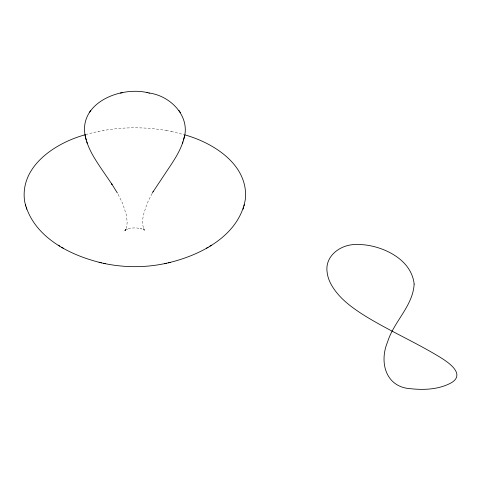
<?xml version="1.0" encoding="UTF-8"?>
<svg xmlns="http://www.w3.org/2000/svg" width="481" height="481" viewBox="0 0 481 481"><rect width="100%" height="100%" fill="white"/><g stroke="black" fill="none" stroke-linecap="round" stroke-linejoin="round"><path stroke-width="0.36" stroke-dasharray="2.4 1.8" d="M126.124 228.535L126.816 226.16L127.176 222.048L126.311 214.718L122.577 203.271L117.653 193.5M125.649 229.527L125.09 230.375L126.238 228.289M152.086 193.5L147.162 203.271L143.374 214.959L142.647 220.021L142.719 224.801L143.711 228.788L143.5 228.289L145.052 230.766L143.548 229.581L144.36 230.05L140.608 228.529L141.161 228.679L136.309 227.904L131.998 228.03L128.577 228.679L129.13 228.529L125.379 230.05L126.19 229.581L124.687 230.766L125.481 229.834M85.66 134.644C111.79 127.08 139.658 125.896 166.432 130.531M98.244 131.493L98.623 131.421M103.313 130.531L103.637 130.465M171.116 131.421L184.079 134.644M166.101 130.465L171.495 131.493"/><path stroke-width="0.72" d="M183.495 139.977C191.672 117.136 170.725 95.671 148.906 92.995M184.211 137.199C181.584 148.996 174.741 159.271 168.109 169.168L153.078 191.763M184.247 137.025L184.548 135.624M168.338 262.824C201.298 255.032 239.67 235.221 245.478 198.467C248.01 164.514 213.426 142.869 184.758 134.842M182.521 143.2L182.93 141.847M243.061 209.193L243.488 207.804M243.987 206.115L244.414 204.708M149.32 93.073C120.599 85.209 75.024 103.806 86.243 139.977M152.369 193.007L153.373 191.24M89.286 112.662L89.929 111.706M90.145 111.382L90.771 110.444M206.493 248.208L208.032 247.288M209.92 246.128L211.532 245.166M85.66 134.644C55.874 142.562 19.348 166.161 24.657 201.593C32.696 236.532 69.21 255.183 101.401 262.824M99.086 262.307C121.05 267.731 144.27 268.151 166.372 263.263M164.334 263.72L170.653 262.307M122.775 92.623L120.418 93.073M146.964 92.623L147.324 92.695M103.367 263.263L105.405 263.72M58.207 245.166L59.818 246.128M61.706 247.288L63.245 248.208M178.968 110.444L179.593 111.382M179.81 111.706L180.453 112.662M117.37 193.007L111.61 183.736L112.043 184.391L101.629 169.168C94.997 159.271 88.155 148.996 85.528 137.199M25.325 204.708L25.752 206.115M26.257 207.804L26.677 209.193M86.808 141.847L87.217 143.2M85.191 135.624L85.492 137.025M414.147 284.079C412.938 306.066 393.873 321.476 387.602 341.883C379.022 362.175 385.564 387.331 410.906 388.744C424.663 390.187 439.508 389.418 451.803 382.509C465.794 373.557 447.3 361.652 439.574 356.932C415.506 342.286 389.592 330.946 365.566 316.221C351.888 307.684 337.969 297.727 330.411 283.044A22.385 12.921 60 0 1 327.11 272.084C324.645 255.453 341.588 243.837 356.734 244.576A128.481 74.182 60 0 1 367.057 245.172C387.632 248.298 411.736 261.285 414.147 284.079"/></g></svg>
